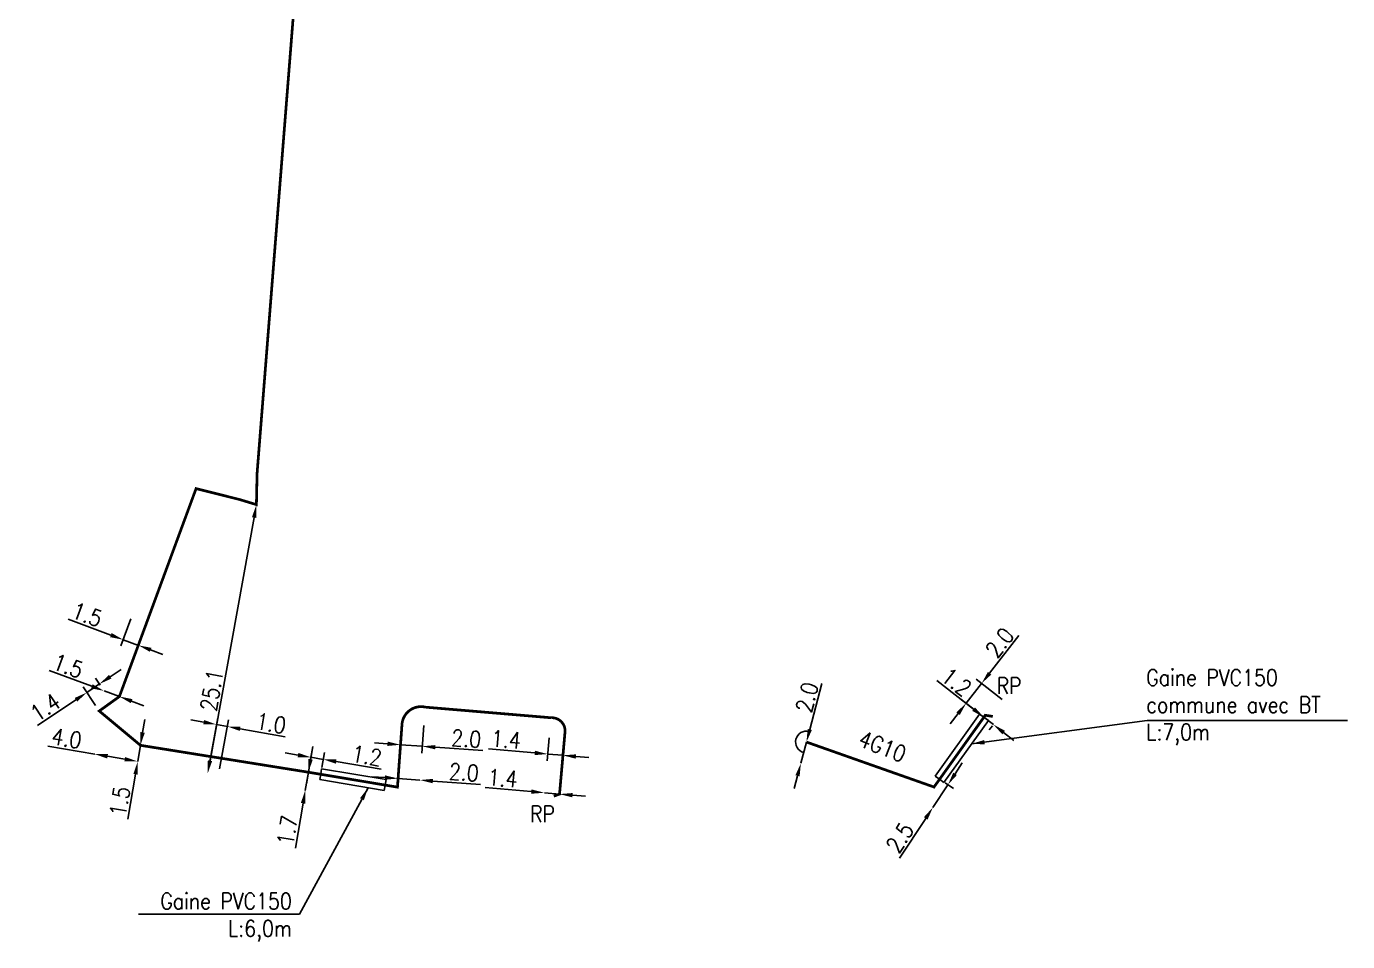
# Model space of a CAD drawing. Header units: millimetres. Extents: x 113996 to 114666, y 122000 to 122988.
# Drawn here: x 114129.1 to 114250.4, y 122440.9 to 122524.9 of the extents above; entities that cross this region are included whole.
import ezdxf
from ezdxf.enums import TextEntityAlignment as Align

# ---------------------------------------------------------------- set-up
doc = ezdxf.new("R2010")
doc.units = ezdxf.units.MM
doc.header["$PDMODE"] = 34
doc.layers.get('0').update_dxf_attribs({"linetype": 'CONTINUOUS'})
doc.layers.get('DEFPOINTS').update_dxf_attribs({"linetype": 'CONTINUOUS'})
for name, color, linetype in [('E_100', 3, 'CONTINUOUS'), ('E_300', 7, 'CONTINUOUS'), ('E_400', 7, 'CONTINUOUS')]:
    doc.layers.add(name, color=color, linetype=linetype)
doc.styles.get("Standard").update_dxf_attribs({"font": 'romans.shx', "width": 0.85})
doc.dimstyles.get("Standard").update_dxf_attribs({"dimtxt": 1.5, "dimasz": 1.2, "dimexe": 0.625, "dimexo": 0.625, "dimgap": 0.25, "dimtad": 1, "dimdec": 1, "dimzin": 0, "dimdsep": 46, "dimtxsty": 'Standard', "dimcen": -0.5, "dimadec": 0, "dimazin": 0, "dimtfac": 1, "dimtdec": 1, "dimtmove": 0, "dimatfit": 3, "dimfxl": 1, "dimtolj": 1, "dimtzin": 0, "dimarcsym": 0})

# ---------------------------------------------------------------- blocks, each defined once
blk = doc.blocks.new('*D67')
at = {"layer": 'DEFPOINTS', "color": 0, "linetype": 'Continuous'}
for p in [(114147.59, 122460.62), (114145.78, 122456.29), (114146.77, 122456.11)]:
    blk.add_point(p, dxfattribs=at)
at = {"layer": 'E_100', "color": 0, "linetype": 'Continuous', "lineweight": -2}
for p, q in [((114145.42, 122461.01), (114144.24, 122461.23)), ((114145.9, 122456.9), (114146.71, 122461.41)), ((114146.6, 122460.8), (114147.59, 122460.62)), ((114146.88, 122456.73), (114147.7, 122461.23)), ((114148.77, 122460.41), (114152.89, 122459.66))]:
    blk.add_line(p, q, dxfattribs=at)
at = {"layer": 'E_100', "color": 0, "linetype": 'Continuous'}
for points in [[(114145.46, 122461.21), (114145.38, 122460.81), (114146.6, 122460.8)], [(114148.8, 122460.6), (114148.73, 122460.21), (114147.59, 122460.62)]]:
    blk.add_solid(points, dxfattribs=at)
at = {"layer": 'E_100', "color": 0, "linetype": 'Continuous', "insert": (114151.6, 122460.91), "char_height": 1.5, "attachment_point": 5, "rotation": 349.7261}
blk.add_mtext('\\A1;1.0', dxfattribs=at)
blk = doc.blocks.new('*D68')
at = {"layer": 'DEFPOINTS', "color": 0, "linetype": 'Continuous'}
for p in [(114150.26, 122480.99), (114145.78, 122456.29), (114145.78, 122456.29)]:
    blk.add_point(p, dxfattribs=at)
at = {"layer": 'E_100', "color": 0, "linetype": 'Continuous', "lineweight": -2}
blk.add_line((114150.05, 122479.81), (114146, 122457.47), dxfattribs=at)
at = {"layer": 'E_100', "color": 0, "linetype": 'Continuous'}
for points in [[(114149.85, 122479.84), (114150.24, 122479.77), (114150.26, 122480.99)], [(114145.8, 122457.51), (114146.19, 122457.43), (114145.78, 122456.29)]]:
    blk.add_solid(points, dxfattribs=at)
at = {"layer": 'E_100', "color": 0, "linetype": 'Continuous', "insert": (114146.16, 122463.94), "char_height": 1.5, "attachment_point": 5, "rotation": 79.7261}
blk.add_mtext('\\A1;25.1', dxfattribs=at)
blk = doc.blocks.new('*D69')
at = {"layer": 'DEFPOINTS', "color": 0, "linetype": 'Continuous'}
for p in [(114138.95, 122471.08), (114140.35, 122470.56), (114138.02, 122468.59)]:
    blk.add_point(p, dxfattribs=at)
at = {"layer": 'E_100', "color": 0, "linetype": 'Continuous', "lineweight": -2}
for p, q in [((114136.9, 122469.01), (114132.97, 122470.47)), ((114138.73, 122470.5), (114137.8, 122468.01)), ((114140.14, 122469.97), (114139.21, 122467.48)), ((114139.43, 122468.07), (114138.02, 122468.59)), ((114140.55, 122467.65), (114141.68, 122467.23))]:
    blk.add_line(p, q, dxfattribs=at)
at = {"layer": 'E_100', "color": 0, "linetype": 'Continuous'}
for points in [[(114136.97, 122469.2), (114136.83, 122468.82), (114138.02, 122468.59)], [(114140.62, 122467.84), (114140.48, 122467.47), (114139.43, 122468.07)]]:
    blk.add_solid(points, dxfattribs=at)
at = {"layer": 'E_100', "color": 0, "linetype": 'Continuous', "insert": (114134.72, 122470.89), "char_height": 1.5, "attachment_point": 5, "rotation": 339.6156}
blk.add_mtext('\\A1;1.5', dxfattribs=at)
blk = doc.blocks.new('*D70')
at = {"layer": 'DEFPOINTS', "color": 0, "linetype": 'Continuous'}
for p in [(114136.27, 122463.89), (114136.27, 122463.89), (114137.68, 122463.37)]:
    blk.add_point(p, dxfattribs=at)
at = {"layer": 'E_100', "color": 0, "linetype": 'Continuous', "lineweight": -2}
for p, q in [((114135.15, 122464.31), (114131.22, 122465.76)), ((114137.68, 122463.37), (114136.27, 122463.89)), ((114138.8, 122462.95), (114139.93, 122462.53))]:
    blk.add_line(p, q, dxfattribs=at)
at = {"layer": 'E_100', "color": 0, "linetype": 'Continuous'}
for points in [[(114135.22, 122464.49), (114135.08, 122464.12), (114136.27, 122463.89)], [(114138.87, 122463.13), (114138.73, 122462.76), (114137.68, 122463.37)]]:
    blk.add_solid(points, dxfattribs=at)
at = {"layer": 'E_100', "color": 0, "linetype": 'Continuous', "insert": (114132.97, 122466.18), "char_height": 1.5, "attachment_point": 5, "rotation": 339.6156}
blk.add_mtext('\\A1;1.5', dxfattribs=at)
blk = doc.blocks.new('*D71')
at = {"layer": 'DEFPOINTS', "color": 0, "linetype": 'Continuous'}
for p in [(114134.69, 122463.74), (114136.27, 122463.89), (114135.83, 122462.04)]:
    blk.add_point(p, dxfattribs=at)
at = {"layer": 'E_100', "color": 0, "linetype": 'Continuous', "lineweight": -2}
for p, q in [((114136.84, 122465.19), (114137.84, 122465.86)), ((114135.48, 122462.56), (114134.34, 122464.26)), ((114135.85, 122464.52), (114134.69, 122463.74)), ((114135.92, 122464.41), (114135.5, 122465.04)), ((114133.69, 122463.07), (114130.16, 122460.7))]:
    blk.add_line(p, q, dxfattribs=at)
at = {"layer": 'E_100', "color": 0, "linetype": 'Continuous'}
for points in [[(114136.73, 122465.36), (114136.95, 122465.02), (114135.85, 122464.52)], [(114133.58, 122463.24), (114133.8, 122462.9), (114134.69, 122463.74)]]:
    blk.add_solid(points, dxfattribs=at)
at = {"layer": 'E_100', "color": 0, "linetype": 'Continuous', "insert": (114130.87, 122462.38), "char_height": 1.5, "attachment_point": 5, "rotation": 33.9346}
blk.add_mtext('\\A1;1.4', dxfattribs=at)
blk = doc.blocks.new('*D72')
at = {"layer": 'DEFPOINTS', "color": 0, "linetype": 'Continuous'}
for p in [(114135.41, 122458.08), (114135.41, 122458.08), (114139.36, 122457.41)]:
    blk.add_point(p, dxfattribs=at)
at = {"layer": 'E_100', "color": 0, "linetype": 'Continuous', "lineweight": -2}
for p, q in [((114135.41, 122458.08), (114131.1, 122458.81)), ((114138.18, 122457.61), (114136.6, 122457.88))]:
    blk.add_line(p, q, dxfattribs=at)
at = {"layer": 'E_100', "color": 0, "linetype": 'Continuous'}
for points in [[(114136.63, 122458.08), (114136.56, 122457.68), (114135.41, 122458.08)], [(114138.21, 122457.81), (114138.14, 122457.42), (114139.36, 122457.41)]]:
    blk.add_solid(points, dxfattribs=at)
at = {"layer": 'E_100', "color": 0, "linetype": 'Continuous', "insert": (114132.84, 122459.53), "char_height": 1.5, "attachment_point": 5, "rotation": 350.3837}
blk.add_mtext('\\A1;4.0', dxfattribs=at)
blk = doc.blocks.new('*D73')
at = {"layer": 'DEFPOINTS', "color": 0, "linetype": 'Continuous'}
for p in [(114139.61, 122458.89), (114139.36, 122457.41), (114139.36, 122457.41)]:
    blk.add_point(p, dxfattribs=at)
at = {"layer": 'E_100', "color": 0, "linetype": 'Continuous', "lineweight": -2}
for p, q in [((114139.81, 122460.08), (114140.01, 122461.26)), ((114139.61, 122458.89), (114139.36, 122457.41)), ((114139.16, 122456.23), (114138.46, 122452.1))]:
    blk.add_line(p, q, dxfattribs=at)
at = {"layer": 'E_100', "color": 0, "linetype": 'Continuous'}
for points in [[(114139.61, 122460.11), (114140.01, 122460.04), (114139.61, 122458.89)], [(114138.96, 122456.26), (114139.36, 122456.2), (114139.36, 122457.41)]]:
    blk.add_solid(points, dxfattribs=at)
at = {"layer": 'E_100', "color": 0, "linetype": 'Continuous', "insert": (114137.72, 122453.74), "char_height": 1.5, "attachment_point": 5, "rotation": 80.3837}
blk.add_mtext('\\A1;1.5', dxfattribs=at)
blk = doc.blocks.new('*D74')
at = {"layer": 'DEFPOINTS', "color": 0, "linetype": 'Continuous'}
for p in [(114155.03, 122456.42), (114154.74, 122454.75), (114154.74, 122454.75)]:
    blk.add_point(p, dxfattribs=at)
at = {"layer": 'E_100', "color": 0, "linetype": 'Continuous', "lineweight": -2}
for p, q in [((114155.23, 122457.61), (114155.43, 122458.79)), ((114155.03, 122456.42), (114154.74, 122454.75)), ((114154.54, 122453.57), (114153.84, 122449.44))]:
    blk.add_line(p, q, dxfattribs=at)
at = {"layer": 'E_100', "color": 0, "linetype": 'Continuous'}
for points in [[(114155.03, 122457.64), (114155.43, 122457.57), (114155.03, 122456.42)], [(114154.34, 122453.6), (114154.74, 122453.53), (114154.74, 122454.75)]]:
    blk.add_solid(points, dxfattribs=at)
at = {"layer": 'E_100', "color": 0, "linetype": 'Continuous', "insert": (114153.1, 122451.08), "char_height": 1.5, "attachment_point": 5, "rotation": 80.3012}
blk.add_mtext('\\A1;1.7', dxfattribs=at)
blk = doc.blocks.new('*D75')
at = {"layer": 'DEFPOINTS', "color": 0, "linetype": 'Continuous'}
for p in [(114165.26, 122455.7), (114165.26, 122455.7), (114163.21, 122455.05)]:
    blk.add_point(p, dxfattribs=at)
at = {"layer": 'E_100', "color": 0, "linetype": 'Continuous', "lineweight": -2}
for p, q in [((114162.07, 122455.93), (114160.87, 122456.01)), ((114163.25, 122455.68), (114163.31, 122456.46)), ((114163.27, 122455.84), (114165.26, 122455.7)), ((114166.46, 122455.61), (114170.82, 122455.3))]:
    blk.add_line(p, q, dxfattribs=at)
at = {"layer": 'E_100', "color": 0, "linetype": 'Continuous'}
for points in [[(114162.08, 122456.13), (114162.05, 122455.73), (114163.27, 122455.84)], [(114166.47, 122455.81), (114166.44, 122455.41), (114165.26, 122455.7)]]:
    blk.add_solid(points, dxfattribs=at)
at = {"layer": 'E_100', "color": 0, "linetype": 'Continuous', "insert": (114169.31, 122456.41), "char_height": 1.5, "attachment_point": 5, "rotation": 355.8827}
blk.add_mtext('\\A1;2.0', dxfattribs=at)
blk = doc.blocks.new('*D76')
at = {"layer": 'DEFPOINTS', "color": 0, "linetype": 'Continuous'}
for p in [(114163.62, 122460.73), (114165.67, 122461.33), (114165.48, 122458.8)]:
    blk.add_point(p, dxfattribs=at)
at = {"layer": 'E_100', "color": 0, "linetype": 'Continuous', "lineweight": -2}
for p, q in [((114165.62, 122460.7), (114165.44, 122458.18)), ((114163.57, 122460.11), (114163.44, 122458.32)), ((114162.29, 122459.03), (114161.1, 122459.12)), ((114163.49, 122458.94), (114165.48, 122458.8)), ((114166.68, 122458.72), (114171.04, 122458.4))]:
    blk.add_line(p, q, dxfattribs=at)
at = {"layer": 'E_100', "color": 0, "linetype": 'Continuous'}
for points in [[(114162.31, 122459.23), (114162.28, 122458.83), (114163.49, 122458.94)], [(114166.7, 122458.91), (114166.67, 122458.52), (114165.48, 122458.8)]]:
    blk.add_solid(points, dxfattribs=at)
at = {"layer": 'E_100', "color": 0, "linetype": 'Continuous', "insert": (114169.53, 122459.51), "char_height": 1.5, "attachment_point": 5, "rotation": 355.8827}
blk.add_mtext('\\A1;2.0', dxfattribs=at)
blk = doc.blocks.new('*D77')
at = {"layer": 'DEFPOINTS', "color": 0, "linetype": 'Continuous'}
for p in [(114177.19, 122460.21), (114178.59, 122460.08), (114177.01, 122458.09)]:
    blk.add_point(p, dxfattribs=at)
at = {"layer": 'E_100', "color": 0, "linetype": 'Continuous', "lineweight": -2}
for p, q in [((114177.14, 122459.58), (114176.95, 122457.47)), ((114178.53, 122459.46), (114178.35, 122457.34)), ((114175.81, 122458.19), (114171.58, 122458.56)), ((114178.4, 122457.97), (114177.01, 122458.09)), ((114179.6, 122457.86), (114180.79, 122457.76))]:
    blk.add_line(p, q, dxfattribs=at)
at = {"layer": 'E_100', "color": 0, "linetype": 'Continuous'}
for points in [[(114175.83, 122458.39), (114175.79, 122457.99), (114177.01, 122458.09)], [(114179.61, 122458.06), (114179.58, 122457.66), (114178.4, 122457.97)]]:
    blk.add_solid(points, dxfattribs=at)
at = {"layer": 'E_100', "color": 0, "linetype": 'Continuous', "insert": (114173.18, 122459.43), "char_height": 1.5, "attachment_point": 5, "rotation": 355.0195}
blk.add_mtext('\\A1;1.4', dxfattribs=at)
blk = doc.blocks.new('*D78')
at = {"layer": 'DEFPOINTS', "color": 0, "linetype": 'Continuous'}
for p in [(114176.7, 122454.54), (114176.7, 122454.54), (114178.09, 122454.41)]:
    blk.add_point(p, dxfattribs=at)
at = {"layer": 'E_100', "color": 0, "linetype": 'Continuous', "lineweight": -2}
for p, q in [((114175.5, 122454.64), (114171.27, 122455.01)), ((114178.09, 122454.41), (114176.7, 122454.54)), ((114179.29, 122454.31), (114180.48, 122454.21))]:
    blk.add_line(p, q, dxfattribs=at)
at = {"layer": 'E_100', "color": 0, "linetype": 'Continuous'}
for points in [[(114175.52, 122454.84), (114175.48, 122454.44), (114176.7, 122454.54)], [(114179.3, 122454.51), (114179.27, 122454.11), (114178.09, 122454.41)]]:
    blk.add_solid(points, dxfattribs=at)
at = {"layer": 'E_100', "color": 0, "linetype": 'Continuous', "insert": (114172.87, 122455.87), "char_height": 1.5, "attachment_point": 5, "rotation": 355.0195}
blk.add_mtext('\\A1;1.4', dxfattribs=at)
blk = doc.blocks.new('*D79')
at = {"layer": 'DEFPOINTS', "color": 0, "linetype": 'Continuous'}
for p in [(114200.76, 122459.19), (114200.25, 122457.25), (114200.25, 122457.25)]:
    blk.add_point(p, dxfattribs=at)
at = {"layer": 'E_100', "color": 0, "linetype": 'Continuous', "lineweight": -2}
for p, q in [((114201.06, 122460.35), (114202.18, 122464.57)), ((114200.25, 122457.25), (114200.76, 122459.19)), ((114199.94, 122456.09), (114199.63, 122454.93))]:
    blk.add_line(p, q, dxfattribs=at)
at = {"layer": 'E_100', "color": 0, "linetype": 'Continuous'}
for points in [[(114200.87, 122460.4), (114201.26, 122460.3), (114200.76, 122459.19)], [(114199.75, 122456.15), (114200.13, 122456.04), (114200.25, 122457.25)]]:
    blk.add_solid(points, dxfattribs=at)
at = {"layer": 'E_100', "color": 0, "linetype": 'Continuous', "insert": (114200.81, 122463.3), "char_height": 1.5, "attachment_point": 5, "rotation": 75.2007}
blk.add_mtext('\\A1;2.0', dxfattribs=at)
blk = doc.blocks.new('E_300_04')
at = {"color": 0, "linetype": 'Continuous'}
blk.add_arc((0, 0), 1, 270, 90, dxfattribs=at)
at = {"color": 0, "linetype": 'Continuous', "width": 0.75, "flags": 3}
for tag, p in [('DEF_LEG', (0, -5)), ('DEF_COUP', (0, -7.5)), ('DEF_TYPE', (0, -10))]:
    blk.add_attdef(tag, text='', height=1.2, dxfattribs=at).set_placement(p, align=Align.MIDDLE)
blk = doc.blocks.new('*D92')
at = {"layer": 'DEFPOINTS', "color": 0, "linetype": 'Continuous'}
for p in [(114155.26, 122457.79), (114156.16, 122456.23), (114154.74, 122454.75)]:
    blk.add_point(p, dxfattribs=at)
at = {"layer": 'E_400', "color": 0, "linetype": 'Continuous', "lineweight": -2}
for p, q in [((114154.08, 122458), (114152.9, 122458.2)), ((114154.85, 122455.36), (114155.37, 122458.41)), ((114156.27, 122456.85), (114156.5, 122458.22)), ((114155.26, 122457.79), (114156.4, 122457.6)), ((114157.58, 122457.4), (114161.71, 122456.69))]:
    blk.add_line(p, q, dxfattribs=at)
at = {"layer": 'E_400', "color": 0, "linetype": 'Continuous'}
for points in [[(114154.11, 122458.19), (114154.05, 122457.8), (114155.26, 122457.79)], [(114157.61, 122457.59), (114157.55, 122457.2), (114156.4, 122457.6)]]:
    blk.add_solid(points, dxfattribs=at)
at = {"layer": 'E_400', "color": 0, "linetype": 'Continuous', "insert": (114160.4, 122457.93), "char_height": 1.5, "attachment_point": 5, "rotation": 350.3012}
blk.add_mtext('\\A1;1.2', dxfattribs=at)
blk = doc.blocks.new('*D93')
at = {"layer": 'DEFPOINTS', "color": 0, "linetype": 'Continuous'}
for p in [(114217.05, 122461.47), (114217.92, 122460.8), (114218.22, 122461.19)]:
    blk.add_point(p, dxfattribs=at)
at = {"layer": 'E_400', "color": 0, "linetype": 'Continuous', "lineweight": -2}
for p, q in [((114216.1, 122462.21), (114212.74, 122464.83)), ((114217.92, 122460.8), (114217.05, 122461.47)), ((114217.84, 122460.69), (114217.53, 122460.3)), ((114218.86, 122460.06), (114219.81, 122459.32))]:
    blk.add_line(p, q, dxfattribs=at)
at = {"layer": 'E_400', "color": 0, "linetype": 'Continuous'}
for points in [[(114216.23, 122462.37), (114215.98, 122462.05), (114217.05, 122461.47)], [(114218.99, 122460.22), (114218.74, 122459.9), (114217.92, 122460.8)]]:
    blk.add_solid(points, dxfattribs=at)
at = {"layer": 'E_400', "color": 0, "linetype": 'Continuous', "insert": (114214.54, 122464.7), "char_height": 1.5, "attachment_point": 5, "rotation": 322.0664}
blk.add_mtext('\\A1;1.2', dxfattribs=at)
blk = doc.blocks.new('*D94')
at = {"layer": 'DEFPOINTS', "color": 0, "linetype": 'Continuous'}
for p in [(114216.84, 122464.57), (114219.23, 122462.7), (114217.05, 122461.47)]:
    blk.add_point(p, dxfattribs=at)
at = {"layer": 'E_400', "color": 0, "linetype": 'Continuous', "lineweight": -2}
for p, q in [((114217.57, 122465.51), (114220.26, 122468.96)), ((114215.42, 122462.75), (114216.84, 122464.57)), ((114218.73, 122463.09), (114216.34, 122464.95)), ((114216.56, 122461.86), (114214.92, 122463.13)), ((114214.68, 122461.8), (114213.94, 122460.85))]:
    blk.add_line(p, q, dxfattribs=at)
at = {"layer": 'E_400', "color": 0, "linetype": 'Continuous'}
for points in [[(114217.42, 122465.63), (114217.73, 122465.39), (114216.84, 122464.57)], [(114214.52, 122461.92), (114214.84, 122461.68), (114215.42, 122462.75)]]:
    blk.add_solid(points, dxfattribs=at)
at = {"layer": 'E_400', "color": 0, "linetype": 'Continuous', "insert": (114218.5, 122468.32), "char_height": 1.5, "attachment_point": 5, "rotation": 52.0664}
blk.add_mtext('\\A1;2.0', dxfattribs=at)
blk = doc.blocks.new('*D95')
at = {"layer": 'DEFPOINTS', "color": 0, "linetype": 'Continuous'}
for p in [(114212.98, 122455.78), (114212.37, 122453.19), (114212.37, 122453.19)]:
    blk.add_point(p, dxfattribs=at)
at = {"layer": 'E_400', "color": 0, "linetype": 'Continuous', "lineweight": -2}
for p, q in [((114214.41, 122456.27), (114215.07, 122457.28)), ((114213.75, 122455.27), (114212.37, 122453.19)), ((114213.5, 122455.44), (114214.27, 122454.93)), ((114211.71, 122452.18), (114209.3, 122448.53))]:
    blk.add_line(p, q, dxfattribs=at)
at = {"layer": 'E_400', "color": 0, "linetype": 'Continuous'}
for points in [[(114214.24, 122456.38), (114214.57, 122456.16), (114213.75, 122455.27)], [(114211.54, 122452.29), (114211.88, 122452.07), (114212.37, 122453.19)]]:
    blk.add_solid(points, dxfattribs=at)
at = {"layer": 'E_400', "color": 0, "linetype": 'Continuous', "insert": (114209.34, 122450.41), "char_height": 1.5, "attachment_point": 5, "rotation": 56.6025}
blk.add_mtext('\\A1;2.5', dxfattribs=at)

msp = doc.modelspace()

# ---------------------------------------------------------------- linework, layer by layer
at = {"layer": 'E_100', "const_width": 0.25, "flags": 128}
msp.add_lwpolyline([(114177.56, 122454.22), (114178.09, 122454.41), (114178.59, 122460.08, 0.464392), (114177.32, 122461.42), (114165.8, 122462.39, 0.479733), (114163.62, 122460.73), (114163.21, 122455.05), (114155.03, 122456.42), (114139.61, 122458.89), (114135.83, 122462.04), (114137.68, 122463.37), (114144.72, 122482.46), (114148.71, 122481.46), (114150.26, 122480.99), (114150.32, 122483.85), (114153.73, 122526.93), (114153.69, 122532.91), (114148.7, 122541.22), (114138.22, 122551.5), (114136.22, 122549.53), (114135.72, 122550.04)], format="xyb", dxfattribs=at)
msp.add_lwpolyline([(114217.87, 122461.54), (114217.18, 122461.65), (114217.18, 122461.65), (114212.47, 122455.06), (114200.76, 122459.19)], dxfattribs=at)
at = {"layer": 'E_400', "color": 7}
for p, q in [((114212.57, 122456.07), (114216.64, 122461.76)), ((114216.64, 122461.76), (114217.05, 122461.47)), ((114213.38, 122455.49), (114217.46, 122461.18)), ((114217.46, 122461.18), (114217.05, 122461.47)), ((114156.08, 122455.74), (114156.16, 122456.23)), ((114156.08, 122455.74), (114162, 122454.75)), ((114156.25, 122456.73), (114156.16, 122456.23)), ((114156.25, 122456.73), (114162.16, 122455.74)), ((114162.16, 122455.74), (114162.08, 122455.24)), ((114212.57, 122456.07), (114212.98, 122455.78)), ((114213.38, 122455.49), (114212.98, 122455.78)), ((114162, 122454.75), (114162.08, 122455.24))]:
    msp.add_line(p, q, dxfattribs=at)

# ---------------------------------------------------------------- block references
at = {"layer": 'E_300', "rotation": 165.200698341322}
msp.add_blockref('E_300_04', (114200.76, 122459.19), dxfattribs=at)

# ---------------------------------------------------------------- texts
at = {"layer": 'E_100', "linetype": 'Continuous', "width": 0.85}
msp.add_text('4G10', height=1.5, rotation=338.5352, dxfattribs=at).set_placement((114207.74, 122458.79), align=Align.MIDDLE)
at = {"layer": 'E_100', "linetype": 'Continuous', "char_height": 1.5}
for insert, attachment_point in [((114218.22, 122464.36), 4), ((114177.67, 122452.59), 6)]:
    msp.add_mtext('\\A1;RP', dxfattribs=dict(at, insert=insert, attachment_point=attachment_point))
at = {"layer": 'E_400', "linetype": 'Continuous', "char_height": 1.5}
for s, insert, attachment_point in [('\\A1;Gaine PVC150\\Pcommune avec BT\\PL:7,0m', (114231.96, 122458.9), 7), ('\\A1;Gaine PVC150\\PL:6,0m', (114153.51, 122445.33), 3)]:
    msp.add_mtext(s, dxfattribs=dict(at, insert=insert, attachment_point=attachment_point))

# ---------------------------------------------------------------- dimensions: what is measured, and where the dimension line sits
at = {"layer": 'E_100', "linetype": 'Continuous'}
for base, p1, p2, angle, picture, middle in [((114145.78, 122456.29), (114150.26, 122480.99), (114145.78, 122456.29), 79.7261, '*D68', (114147.14, 122463.76)), ((114138.02, 122468.59), (114140.35, 122470.56), (114138.95, 122471.08), 339.6156, '*D69', (114134.37, 122469.95)), ((114136.27, 122463.89), (114137.68, 122463.37), (114136.27, 122463.89), 339.6156, '*D70', (114132.62, 122465.24)), ((114134.69, 122463.74), (114136.27, 122463.89), (114135.83, 122462.04), 213.9346, '*D71', (114131.43, 122461.55)), ((114200.25, 122457.25), (114200.76, 122459.19), (114200.25, 122457.25), 75.2007, '*D79', (114201.77, 122463.04)), ((114147.59, 122460.62), (114145.78, 122456.29), (114146.77, 122456.11), 169.7261, '*D67', (114151.42, 122459.92)), ((114135.41, 122458.08), (114139.36, 122457.41), (114135.41, 122458.08), 350.3837, '*D72', (114132.67, 122458.55)), ((114139.36, 122457.41), (114139.61, 122458.89), (114139.36, 122457.41), 80.3837, '*D73', (114138.71, 122453.57)), ((114165.48, 122458.8), (114163.62, 122460.73), (114165.67, 122461.33), 175.8827, '*D76', (114169.46, 122458.52)), ((114177.01, 122458.09), (114178.59, 122460.08), (114177.19, 122460.21), 355.0195, '*D77', (114173.1, 122458.43)), ((114154.74, 122454.75), (114155.03, 122456.42), (114154.74, 122454.75), 80.3012, '*D74', (114154.09, 122450.91)), ((114165.26, 122455.7), (114163.21, 122455.05), (114165.26, 122455.7), 175.8827, '*D75', (114169.24, 122455.41)), ((114176.7, 122454.54), (114178.09, 122454.41), (114176.7, 122454.54), 355.0195, '*D78', (114172.79, 122454.88))]:
    dim = msp.add_linear_dim(base=base, p1=p1, p2=p2, angle=angle, dimstyle='Standard', dxfattribs=at)
    dim.commit()
    dim.dimension.update_dxf_attribs({"geometry": picture, "text_midpoint": middle, "dimtype": 160})
at = {"layer": 'E_400', "linetype": 'Continuous'}
for base, p2, angle, text, picture, middle in [((114216.84, 122464.57), (114219.23, 122462.7), 232.0664, '2.0', '*D94', (114219.29, 122467.71)), ((114217.92, 122460.8), (114218.22, 122461.19), 142.0664, '1.2', '*D93', (114213.92, 122463.91))]:
    dim = msp.add_linear_dim(base=base, p1=(114217.05, 122461.47), p2=p2, angle=angle, text=text, dimstyle='Standard', dxfattribs=at)
    dim.commit()
    dim.dimension.update_dxf_attribs({"geometry": picture, "text_midpoint": middle, "dimtype": 160})
for base, p1, p2, angle, picture, middle in [((114155.26, 122457.79), (114156.16, 122456.23), (114154.74, 122454.75), 350.3012, '*D92', (114160.24, 122456.94)), ((114212.37, 122453.19), (114212.98, 122455.78), (114212.37, 122453.19), 56.6025, '*D95', (114210.18, 122449.86))]:
    dim = msp.add_linear_dim(base=base, p1=p1, p2=p2, angle=angle, dimstyle='Standard', dxfattribs=at)
    dim.commit()
    dim.dimension.update_dxf_attribs({"geometry": picture, "text_midpoint": middle, "dimtype": 160})

# ---------------------------------------------------------------- leaders
at = {"layer": 'E_400', "linetype": 'Continuous', "annotation_type": 0, "has_hookline": 1}
for points, hookline_direction, text_width in [([(114215.91, 122459.02), (114232.04, 122461.16)], 0, 18.15), ([(114160.52, 122455), (114154.23, 122443.39), (114153.03, 122443.39)], 1, 13.36)]:
    msp.add_leader(points, dimstyle='Standard', dxfattribs=dict(at, hookline_direction=hookline_direction, text_width=text_width))

doc.saveas('drawing.dxf')
